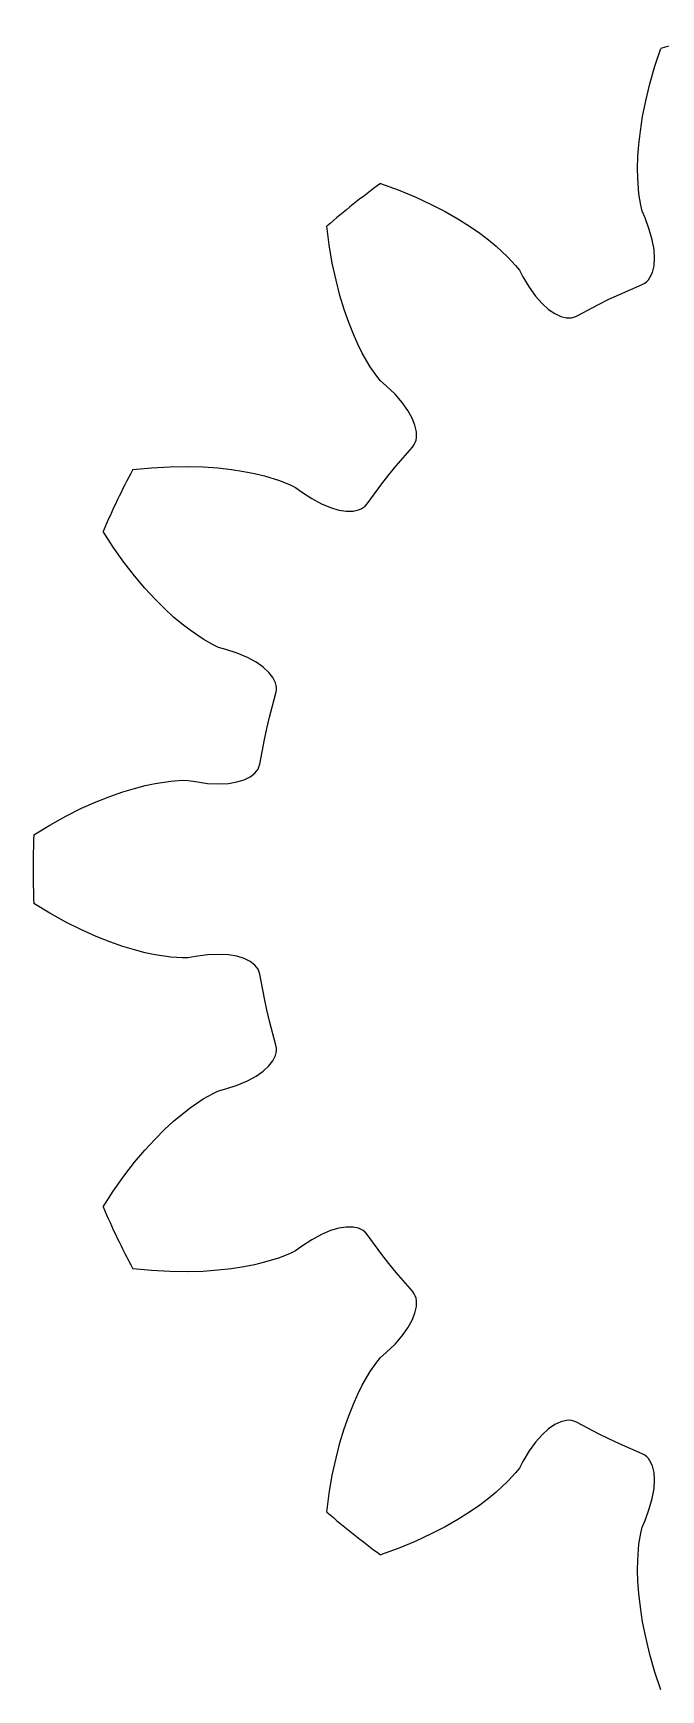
# Model space of a CAD drawing. Extents: x -8 to 8, y -7.9 to 7.9.
# Drawn here: x -8 to -2.09, y -7.72 to 7.86 of the extents above; entities that cross this region are included whole.
import ezdxf

# ---------------------------------------------------------------- set-up
doc = ezdxf.new("R2010")
doc.units = 0

msp = doc.modelspace()

# ---------------------------------------------------------------- linework, layer by layer
at = {"layer": 'layer0'}
for p, q in [((-2.149, 7.554), (-2.093, 7.721)), ((-2.197, 7.387), (-2.149, 7.554)), ((-2.236, 7.227), (-2.197, 7.387)), ((-2.265, 7.08), (-2.236, 7.227)), ((-2.286, 6.944), (-2.265, 7.08)), ((-2.301, 6.816), (-2.286, 6.944)), ((-2.309, 6.7), (-2.301, 6.816)), ((-2.312, 6.596), (-2.309, 6.7)), ((-2.311, 6.501), (-2.312, 6.596)), ((-4.732, 6.451), (-4.566, 6.39)), ((-2.3, 6.352), (-2.311, 6.501)), ((-4.566, 6.39), (-4.406, 6.324)), ((-4.406, 6.324), (-4.256, 6.254)), ((-4.256, 6.254), (-4.123, 6.186)), ((-2.283, 6.246), (-2.3, 6.352)), ((-2.269, 6.19), (-2.283, 6.246)), ((-4.123, 6.186), (-4.004, 6.117)), ((-4.004, 6.117), (-3.894, 6.049)), ((-2.242, 6.127), (-2.269, 6.19)), ((-2.202, 6.019), (-2.242, 6.127)), ((-5.214, 5.874), (-5.236, 6.048)), ((-3.894, 6.049), (-3.798, 5.983)), ((-3.798, 5.983), (-3.715, 5.92)), ((-2.174, 5.92), (-2.202, 6.019)), ((-5.185, 5.702), (-5.214, 5.874)), ((-3.715, 5.92), (-3.642, 5.86)), ((-3.642, 5.86), (-3.532, 5.758)), ((-2.158, 5.828), (-2.174, 5.92)), ((-2.153, 5.747), (-2.158, 5.828)), ((-5.15, 5.541), (-5.185, 5.702)), ((-3.532, 5.758), (-3.46, 5.679)), ((-3.46, 5.679), (-3.425, 5.634)), ((-3.425, 5.634), (-3.392, 5.573)), ((-2.196, 5.565), (-2.173, 5.614)), ((-2.173, 5.614), (-2.158, 5.675)), ((-2.158, 5.675), (-2.153, 5.747)), ((-5.113, 5.396), (-5.15, 5.541)), ((-3.392, 5.573), (-3.333, 5.474)), ((-3.333, 5.474), (-3.273, 5.391)), ((-2.483, 5.407), (-2.269, 5.501)), ((-2.269, 5.501), (-2.244, 5.514)), ((-2.244, 5.514), (-2.227, 5.528)), ((-2.227, 5.528), (-2.21, 5.545)), ((-2.21, 5.545), (-2.196, 5.565)), ((-5.073, 5.264), (-5.113, 5.396)), ((-3.273, 5.391), (-3.211, 5.321)), ((-3.211, 5.321), (-3.151, 5.266)), ((-2.886, 5.203), (-2.679, 5.313)), ((-2.679, 5.313), (-2.582, 5.361)), ((-2.582, 5.361), (-2.483, 5.407)), ((-5.03, 5.143), (-5.073, 5.264)), ((-3.151, 5.266), (-3.091, 5.226)), ((-3.091, 5.226), (-3.035, 5.199)), ((-3.035, 5.199), (-2.982, 5.187)), ((-2.982, 5.187), (-2.957, 5.185)), ((-2.957, 5.185), (-2.933, 5.187)), ((-2.933, 5.187), (-2.911, 5.192)), ((-2.911, 5.192), (-2.886, 5.203)), ((-4.987, 5.034), (-5.03, 5.143)), ((-4.945, 4.939), (-4.987, 5.034)), ((-4.903, 4.855), (-4.945, 4.939)), ((-4.828, 4.725), (-4.903, 4.855)), ((-4.767, 4.637), (-4.828, 4.725)), ((-4.731, 4.593), (-4.767, 4.637)), ((-4.678, 4.547), (-4.731, 4.593)), ((-4.595, 4.468), (-4.678, 4.547)), ((-4.527, 4.39), (-4.595, 4.468)), ((-4.473, 4.315), (-4.527, 4.39)), ((-4.433, 4.243), (-4.473, 4.315)), ((-4.407, 4.177), (-4.433, 4.243)), ((-4.394, 4.115), (-4.407, 4.177)), ((-4.397, 4.037), (-4.393, 4.061)), ((-4.393, 4.061), (-4.394, 4.115)), ((-4.583, 3.794), (-4.431, 3.971)), ((-4.431, 3.971), (-4.414, 3.994)), ((-4.414, 3.994), (-4.404, 4.014)), ((-4.404, 4.014), (-4.397, 4.037)), ((-7.062, 3.759), (-6.887, 3.776)), ((-6.887, 3.776), (-6.713, 3.786)), ((-6.713, 3.786), (-6.549, 3.788)), ((-6.549, 3.788), (-6.399, 3.784)), ((-6.399, 3.784), (-6.261, 3.774)), ((-6.261, 3.774), (-6.133, 3.76)), ((-6.133, 3.76), (-6.018, 3.742)), ((-6.018, 3.742), (-5.916, 3.722)), ((-4.652, 3.71), (-4.583, 3.794)), ((-5.916, 3.722), (-5.824, 3.699)), ((-5.824, 3.699), (-5.681, 3.656)), ((-5.681, 3.656), (-5.582, 3.616)), ((-5.582, 3.616), (-5.53, 3.59)), ((-5.53, 3.59), (-5.474, 3.549)), ((-4.858, 3.436), (-4.719, 3.624)), ((-4.719, 3.624), (-4.652, 3.71)), ((-5.474, 3.549), (-5.378, 3.486)), ((-5.378, 3.486), (-5.287, 3.437)), ((-5.287, 3.437), (-5.202, 3.401)), ((-4.876, 3.415), (-4.858, 3.436)), ((-5.202, 3.401), (-5.124, 3.378)), ((-5.124, 3.378), (-5.053, 3.367)), ((-5.053, 3.367), (-4.99, 3.368)), ((-4.99, 3.368), (-4.937, 3.379)), ((-4.937, 3.379), (-4.914, 3.389)), ((-4.914, 3.389), (-4.893, 3.401)), ((-4.893, 3.401), (-4.876, 3.415)), ((-7.246, 3.03), (-7.342, 3.177)), ((-7.145, 2.888), (-7.246, 3.03)), ((-7.045, 2.758), (-7.145, 2.888)), ((-6.948, 2.644), (-7.045, 2.758)), ((-6.855, 2.542), (-6.948, 2.644)), ((-6.763, 2.451), (-6.855, 2.542)), ((-6.678, 2.372), (-6.763, 2.451)), ((-6.598, 2.305), (-6.678, 2.372)), ((-6.523, 2.247), (-6.598, 2.305)), ((-6.4, 2.162), (-6.523, 2.247)), ((-6.307, 2.11), (-6.4, 2.162)), ((-6.255, 2.085), (-6.307, 2.11)), ((-6.188, 2.067), (-6.255, 2.085)), ((-6.079, 2.031), (-6.188, 2.067)), ((-5.984, 1.991), (-6.079, 2.031)), ((-5.902, 1.947), (-5.984, 1.991)), ((-5.835, 1.9), (-5.902, 1.947)), ((-5.783, 1.851), (-5.835, 1.9)), ((-5.744, 1.802), (-5.783, 1.851)), ((-5.72, 1.753), (-5.744, 1.802)), ((-5.713, 1.729), (-5.72, 1.753)), ((-5.71, 1.706), (-5.713, 1.729)), ((-5.776, 1.43), (-5.715, 1.656)), ((-5.715, 1.656), (-5.71, 1.683)), ((-5.71, 1.683), (-5.71, 1.706)), ((-5.801, 1.324), (-5.776, 1.43)), ((-5.824, 1.218), (-5.801, 1.324)), ((-5.867, 0.988), (-5.824, 1.218)), ((-5.898, 0.921), (-5.884, 0.941)), ((-5.884, 0.941), (-5.875, 0.961)), ((-5.875, 0.961), (-5.867, 0.988)), ((-7.046, 0.76), (-6.945, 0.786)), ((-6.945, 0.786), (-6.852, 0.806)), ((-6.852, 0.806), (-6.704, 0.829)), ((-6.704, 0.829), (-6.598, 0.836)), ((-6.598, 0.836), (-6.54, 0.835)), ((-6.54, 0.835), (-6.472, 0.823)), ((-6.472, 0.823), (-6.358, 0.807)), ((-6.358, 0.807), (-6.255, 0.802)), ((-6.255, 0.802), (-6.163, 0.807)), ((-6.163, 0.807), (-6.082, 0.82)), ((-6.082, 0.82), (-6.013, 0.841)), ((-6.013, 0.841), (-5.957, 0.869)), ((-5.957, 0.869), (-5.914, 0.903)), ((-5.914, 0.903), (-5.898, 0.921)), ((-7.544, 0.572), (-7.407, 0.633)), ((-7.407, 0.633), (-7.279, 0.684)), ((-7.279, 0.684), (-7.157, 0.727)), ((-7.157, 0.727), (-7.046, 0.76)), ((-7.843, 0.414), (-7.691, 0.498)), ((-7.691, 0.498), (-7.544, 0.572)), ((-7.993, 0.323), (-7.843, 0.414)), ((-7.843, -0.414), (-7.993, -0.323)), ((-7.691, -0.498), (-7.843, -0.414)), ((-7.544, -0.572), (-7.691, -0.498)), ((-7.407, -0.633), (-7.544, -0.572)), ((-7.279, -0.684), (-7.407, -0.633)), ((-7.157, -0.727), (-7.279, -0.684)), ((-7.046, -0.76), (-7.157, -0.727)), ((-6.945, -0.786), (-7.046, -0.76)), ((-6.852, -0.806), (-6.945, -0.786)), ((-6.704, -0.829), (-6.852, -0.806)), ((-6.598, -0.836), (-6.704, -0.829)), ((-6.54, -0.835), (-6.598, -0.836)), ((-6.472, -0.823), (-6.54, -0.835)), ((-6.358, -0.807), (-6.472, -0.823)), ((-6.255, -0.802), (-6.358, -0.807)), ((-6.163, -0.807), (-6.255, -0.802)), ((-6.082, -0.82), (-6.163, -0.807)), ((-6.013, -0.841), (-6.082, -0.82)), ((-5.957, -0.869), (-6.013, -0.841)), ((-5.914, -0.903), (-5.957, -0.869)), ((-5.898, -0.921), (-5.914, -0.903)), ((-5.884, -0.941), (-5.898, -0.921)), ((-5.875, -0.961), (-5.884, -0.941)), ((-5.867, -0.988), (-5.875, -0.961)), ((-5.824, -1.218), (-5.867, -0.988)), ((-5.801, -1.324), (-5.824, -1.218)), ((-5.776, -1.43), (-5.801, -1.324)), ((-5.715, -1.656), (-5.776, -1.43)), ((-5.71, -1.683), (-5.715, -1.656)), ((-5.713, -1.729), (-5.71, -1.706)), ((-5.71, -1.706), (-5.71, -1.683)), ((-5.835, -1.9), (-5.783, -1.851)), ((-5.783, -1.851), (-5.744, -1.802)), ((-5.744, -1.802), (-5.72, -1.753)), ((-5.72, -1.753), (-5.713, -1.729)), ((-6.079, -2.031), (-5.984, -1.991)), ((-5.984, -1.991), (-5.902, -1.947)), ((-5.902, -1.947), (-5.835, -1.9)), ((-6.523, -2.247), (-6.4, -2.162)), ((-6.4, -2.162), (-6.307, -2.11)), ((-6.307, -2.11), (-6.255, -2.085)), ((-6.255, -2.085), (-6.188, -2.067)), ((-6.188, -2.067), (-6.079, -2.031)), ((-6.678, -2.372), (-6.598, -2.305)), ((-6.598, -2.305), (-6.523, -2.247)), ((-6.855, -2.542), (-6.763, -2.451)), ((-6.763, -2.451), (-6.678, -2.372)), ((-7.045, -2.758), (-6.948, -2.644)), ((-6.948, -2.644), (-6.855, -2.542)), ((-7.145, -2.888), (-7.045, -2.758)), ((-7.246, -3.03), (-7.145, -2.888)), ((-7.342, -3.177), (-7.246, -3.03)), ((-5.202, -3.401), (-5.287, -3.437)), ((-5.124, -3.378), (-5.202, -3.401)), ((-5.053, -3.367), (-5.124, -3.378)), ((-4.99, -3.368), (-5.053, -3.367)), ((-4.937, -3.379), (-4.99, -3.368)), ((-4.914, -3.389), (-4.937, -3.379)), ((-4.893, -3.401), (-4.914, -3.389)), ((-4.876, -3.415), (-4.893, -3.401)), ((-4.858, -3.436), (-4.876, -3.415)), ((-5.474, -3.549), (-5.53, -3.59)), ((-5.378, -3.486), (-5.474, -3.549)), ((-5.287, -3.437), (-5.378, -3.486)), ((-4.719, -3.624), (-4.858, -3.436)), ((-5.916, -3.722), (-6.018, -3.742)), ((-5.824, -3.699), (-5.916, -3.722)), ((-5.681, -3.656), (-5.824, -3.699)), ((-5.582, -3.616), (-5.681, -3.656)), ((-5.53, -3.59), (-5.582, -3.616)), ((-4.652, -3.71), (-4.719, -3.624)), ((-4.583, -3.794), (-4.652, -3.71)), ((-6.887, -3.776), (-7.062, -3.759)), ((-6.713, -3.786), (-6.887, -3.776)), ((-6.549, -3.788), (-6.713, -3.786)), ((-6.399, -3.784), (-6.549, -3.788)), ((-6.261, -3.774), (-6.399, -3.784)), ((-6.133, -3.76), (-6.261, -3.774)), ((-6.018, -3.742), (-6.133, -3.76)), ((-4.431, -3.971), (-4.583, -3.794)), ((-4.414, -3.994), (-4.431, -3.971)), ((-4.404, -4.014), (-4.414, -3.994)), ((-4.397, -4.037), (-4.404, -4.014)), ((-4.393, -4.061), (-4.397, -4.037)), ((-4.433, -4.243), (-4.407, -4.177)), ((-4.407, -4.177), (-4.394, -4.115)), ((-4.394, -4.115), (-4.393, -4.061)), ((-4.527, -4.39), (-4.473, -4.315)), ((-4.473, -4.315), (-4.433, -4.243)), ((-4.678, -4.547), (-4.595, -4.468)), ((-4.595, -4.468), (-4.527, -4.39)), ((-4.828, -4.725), (-4.767, -4.637)), ((-4.767, -4.637), (-4.731, -4.593)), ((-4.731, -4.593), (-4.678, -4.547)), ((-4.903, -4.855), (-4.828, -4.725)), ((-4.987, -5.034), (-4.945, -4.939)), ((-4.945, -4.939), (-4.903, -4.855)), ((-5.073, -5.264), (-5.03, -5.143)), ((-5.03, -5.143), (-4.987, -5.034)), ((-5.113, -5.396), (-5.073, -5.264)), ((-3.151, -5.266), (-3.211, -5.321)), ((-3.091, -5.226), (-3.151, -5.266)), ((-3.035, -5.199), (-3.091, -5.226)), ((-2.982, -5.187), (-3.035, -5.199)), ((-2.957, -5.185), (-2.982, -5.187)), ((-2.933, -5.187), (-2.957, -5.185)), ((-2.911, -5.192), (-2.933, -5.187)), ((-2.886, -5.203), (-2.911, -5.192)), ((-2.679, -5.313), (-2.886, -5.203)), ((-5.15, -5.541), (-5.113, -5.396)), ((-3.273, -5.391), (-3.333, -5.474)), ((-3.211, -5.321), (-3.273, -5.391)), ((-2.582, -5.361), (-2.679, -5.313)), ((-2.483, -5.407), (-2.582, -5.361)), ((-2.269, -5.501), (-2.483, -5.407)), ((-5.185, -5.702), (-5.15, -5.541)), ((-3.392, -5.573), (-3.425, -5.634)), ((-3.333, -5.474), (-3.392, -5.573)), ((-2.244, -5.514), (-2.269, -5.501)), ((-2.227, -5.528), (-2.244, -5.514)), ((-2.21, -5.545), (-2.227, -5.528)), ((-2.196, -5.565), (-2.21, -5.545)), ((-2.173, -5.614), (-2.196, -5.565)), ((-5.214, -5.874), (-5.185, -5.702)), ((-3.532, -5.758), (-3.642, -5.86)), ((-3.46, -5.679), (-3.532, -5.758)), ((-3.425, -5.634), (-3.46, -5.679)), ((-2.158, -5.675), (-2.173, -5.614)), ((-2.153, -5.747), (-2.158, -5.675)), ((-2.158, -5.828), (-2.153, -5.747)), ((-5.236, -6.048), (-5.214, -5.874)), ((-3.715, -5.92), (-3.798, -5.983)), ((-3.642, -5.86), (-3.715, -5.92)), ((-2.202, -6.019), (-2.174, -5.92)), ((-2.174, -5.92), (-2.158, -5.828)), ((-3.894, -6.049), (-4.004, -6.117)), ((-3.798, -5.983), (-3.894, -6.049)), ((-2.242, -6.127), (-2.202, -6.019)), ((-4.123, -6.186), (-4.256, -6.254)), ((-4.004, -6.117), (-4.123, -6.186)), ((-2.283, -6.246), (-2.269, -6.19)), ((-2.269, -6.19), (-2.242, -6.127)), ((-4.566, -6.39), (-4.732, -6.451)), ((-4.406, -6.324), (-4.566, -6.39)), ((-4.256, -6.254), (-4.406, -6.324)), ((-2.311, -6.501), (-2.3, -6.352)), ((-2.3, -6.352), (-2.283, -6.246)), ((-2.312, -6.596), (-2.311, -6.501)), ((-2.309, -6.7), (-2.312, -6.596)), ((-2.301, -6.816), (-2.309, -6.7)), ((-2.286, -6.944), (-2.301, -6.816)), ((-2.265, -7.08), (-2.286, -6.944)), ((-2.236, -7.227), (-2.265, -7.08)), ((-2.197, -7.387), (-2.236, -7.227)), ((-2.149, -7.554), (-2.197, -7.387)), ((-2.093, -7.721), (-2.149, -7.554))]:
    msp.add_line(p, q, dxfattribs=at)
for start, end in [(100.5451, 105.1692), (126.2593, 130.8835), (151.9736, 156.5978), (177.6879, 182.3121), (203.4022, 208.0264), (229.1165, 233.7407)]:
    msp.add_arc((0, 0), 8, start, end, dxfattribs=at)
at = {"layer": 'layer1'}
for p, q in [((-2.149, 7.554), (-2.093, 7.721)), ((-2.197, 7.387), (-2.149, 7.554)), ((-2.236, 7.227), (-2.197, 7.387)), ((-2.265, 7.08), (-2.236, 7.227)), ((-2.286, 6.944), (-2.265, 7.08)), ((-2.301, 6.816), (-2.286, 6.944)), ((-2.309, 6.7), (-2.301, 6.816)), ((-2.312, 6.596), (-2.309, 6.7)), ((-2.311, 6.501), (-2.312, 6.596)), ((-4.732, 6.451), (-4.566, 6.39)), ((-2.3, 6.352), (-2.311, 6.501)), ((-4.566, 6.39), (-4.406, 6.324)), ((-4.406, 6.324), (-4.256, 6.254)), ((-4.256, 6.254), (-4.123, 6.186)), ((-2.283, 6.246), (-2.3, 6.352)), ((-2.269, 6.19), (-2.283, 6.246)), ((-4.123, 6.186), (-4.004, 6.117)), ((-4.004, 6.117), (-3.894, 6.049)), ((-2.242, 6.127), (-2.269, 6.19)), ((-2.202, 6.019), (-2.242, 6.127)), ((-5.214, 5.874), (-5.236, 6.048)), ((-3.894, 6.049), (-3.798, 5.983)), ((-3.798, 5.983), (-3.715, 5.92)), ((-2.174, 5.92), (-2.202, 6.019)), ((-5.185, 5.702), (-5.214, 5.874)), ((-3.715, 5.92), (-3.642, 5.86)), ((-3.642, 5.86), (-3.532, 5.758)), ((-2.158, 5.828), (-2.174, 5.92)), ((-2.153, 5.747), (-2.158, 5.828)), ((-5.15, 5.541), (-5.185, 5.702)), ((-3.532, 5.758), (-3.46, 5.679)), ((-3.46, 5.679), (-3.425, 5.634)), ((-3.425, 5.634), (-3.392, 5.573)), ((-2.196, 5.565), (-2.173, 5.614)), ((-2.173, 5.614), (-2.158, 5.675)), ((-2.158, 5.675), (-2.153, 5.747)), ((-5.113, 5.396), (-5.15, 5.541)), ((-3.392, 5.573), (-3.333, 5.474)), ((-3.333, 5.474), (-3.273, 5.391)), ((-2.483, 5.407), (-2.269, 5.501)), ((-2.269, 5.501), (-2.244, 5.514)), ((-2.244, 5.514), (-2.227, 5.528)), ((-2.227, 5.528), (-2.21, 5.545)), ((-2.21, 5.545), (-2.196, 5.565)), ((-5.073, 5.264), (-5.113, 5.396)), ((-3.273, 5.391), (-3.211, 5.321)), ((-3.211, 5.321), (-3.151, 5.266)), ((-2.886, 5.203), (-2.679, 5.313)), ((-2.679, 5.313), (-2.582, 5.361)), ((-2.582, 5.361), (-2.483, 5.407)), ((-5.03, 5.143), (-5.073, 5.264)), ((-3.151, 5.266), (-3.091, 5.226)), ((-3.091, 5.226), (-3.035, 5.199)), ((-3.035, 5.199), (-2.982, 5.187)), ((-2.982, 5.187), (-2.957, 5.185)), ((-2.957, 5.185), (-2.933, 5.187)), ((-2.933, 5.187), (-2.911, 5.192)), ((-2.911, 5.192), (-2.886, 5.203)), ((-4.987, 5.034), (-5.03, 5.143)), ((-4.945, 4.939), (-4.987, 5.034)), ((-4.903, 4.855), (-4.945, 4.939)), ((-4.828, 4.725), (-4.903, 4.855)), ((-4.767, 4.637), (-4.828, 4.725)), ((-4.731, 4.593), (-4.767, 4.637)), ((-4.678, 4.547), (-4.731, 4.593)), ((-4.595, 4.468), (-4.678, 4.547)), ((-4.527, 4.39), (-4.595, 4.468)), ((-4.473, 4.315), (-4.527, 4.39)), ((-4.433, 4.243), (-4.473, 4.315)), ((-4.407, 4.177), (-4.433, 4.243)), ((-4.394, 4.115), (-4.407, 4.177)), ((-4.397, 4.037), (-4.393, 4.061)), ((-4.393, 4.061), (-4.394, 4.115)), ((-4.583, 3.794), (-4.431, 3.971)), ((-4.431, 3.971), (-4.414, 3.994)), ((-4.414, 3.994), (-4.404, 4.014)), ((-4.404, 4.014), (-4.397, 4.037)), ((-7.062, 3.759), (-6.887, 3.776)), ((-6.887, 3.776), (-6.713, 3.786)), ((-6.713, 3.786), (-6.549, 3.788)), ((-6.549, 3.788), (-6.399, 3.784)), ((-6.399, 3.784), (-6.261, 3.774)), ((-6.261, 3.774), (-6.133, 3.76)), ((-6.133, 3.76), (-6.018, 3.742)), ((-6.018, 3.742), (-5.916, 3.722)), ((-4.652, 3.71), (-4.583, 3.794)), ((-5.916, 3.722), (-5.824, 3.699)), ((-5.824, 3.699), (-5.681, 3.656)), ((-5.681, 3.656), (-5.582, 3.616)), ((-5.582, 3.616), (-5.53, 3.59)), ((-5.53, 3.59), (-5.474, 3.549)), ((-4.858, 3.436), (-4.719, 3.624)), ((-4.719, 3.624), (-4.652, 3.71)), ((-5.474, 3.549), (-5.378, 3.486)), ((-5.378, 3.486), (-5.287, 3.437)), ((-5.287, 3.437), (-5.202, 3.401)), ((-4.876, 3.415), (-4.858, 3.436)), ((-5.202, 3.401), (-5.124, 3.378)), ((-5.124, 3.378), (-5.053, 3.367)), ((-5.053, 3.367), (-4.99, 3.368)), ((-4.99, 3.368), (-4.937, 3.379)), ((-4.937, 3.379), (-4.914, 3.389)), ((-4.914, 3.389), (-4.893, 3.401)), ((-4.893, 3.401), (-4.876, 3.415)), ((-7.246, 3.03), (-7.342, 3.177)), ((-7.145, 2.888), (-7.246, 3.03)), ((-7.045, 2.758), (-7.145, 2.888)), ((-6.948, 2.644), (-7.045, 2.758)), ((-6.855, 2.542), (-6.948, 2.644)), ((-6.763, 2.451), (-6.855, 2.542)), ((-6.678, 2.372), (-6.763, 2.451)), ((-6.598, 2.305), (-6.678, 2.372)), ((-6.523, 2.247), (-6.598, 2.305)), ((-6.4, 2.162), (-6.523, 2.247)), ((-6.307, 2.11), (-6.4, 2.162)), ((-6.255, 2.085), (-6.307, 2.11)), ((-6.188, 2.067), (-6.255, 2.085)), ((-6.079, 2.031), (-6.188, 2.067)), ((-5.984, 1.991), (-6.079, 2.031)), ((-5.902, 1.947), (-5.984, 1.991)), ((-5.835, 1.9), (-5.902, 1.947)), ((-5.783, 1.851), (-5.835, 1.9)), ((-5.744, 1.802), (-5.783, 1.851)), ((-5.72, 1.753), (-5.744, 1.802)), ((-5.713, 1.729), (-5.72, 1.753)), ((-5.71, 1.706), (-5.713, 1.729)), ((-5.776, 1.43), (-5.715, 1.656)), ((-5.715, 1.656), (-5.71, 1.683)), ((-5.71, 1.683), (-5.71, 1.706)), ((-5.801, 1.324), (-5.776, 1.43)), ((-5.824, 1.218), (-5.801, 1.324)), ((-5.867, 0.988), (-5.824, 1.218)), ((-5.898, 0.921), (-5.884, 0.941)), ((-5.884, 0.941), (-5.875, 0.961)), ((-5.875, 0.961), (-5.867, 0.988)), ((-7.046, 0.76), (-6.945, 0.786)), ((-6.945, 0.786), (-6.852, 0.806)), ((-6.852, 0.806), (-6.704, 0.829)), ((-6.704, 0.829), (-6.598, 0.836)), ((-6.598, 0.836), (-6.54, 0.835)), ((-6.54, 0.835), (-6.472, 0.823)), ((-6.472, 0.823), (-6.358, 0.807)), ((-6.358, 0.807), (-6.255, 0.802)), ((-6.255, 0.802), (-6.163, 0.807)), ((-6.163, 0.807), (-6.082, 0.82)), ((-6.082, 0.82), (-6.013, 0.841)), ((-6.013, 0.841), (-5.957, 0.869)), ((-5.957, 0.869), (-5.914, 0.903)), ((-5.914, 0.903), (-5.898, 0.921)), ((-7.544, 0.572), (-7.407, 0.633)), ((-7.407, 0.633), (-7.279, 0.684)), ((-7.279, 0.684), (-7.157, 0.727)), ((-7.157, 0.727), (-7.046, 0.76)), ((-7.843, 0.414), (-7.691, 0.498)), ((-7.691, 0.498), (-7.544, 0.572)), ((-7.993, 0.323), (-7.843, 0.414)), ((-7.843, -0.414), (-7.993, -0.323)), ((-7.691, -0.498), (-7.843, -0.414)), ((-7.544, -0.572), (-7.691, -0.498)), ((-7.407, -0.633), (-7.544, -0.572)), ((-7.279, -0.684), (-7.407, -0.633)), ((-7.157, -0.727), (-7.279, -0.684)), ((-7.046, -0.76), (-7.157, -0.727)), ((-6.945, -0.786), (-7.046, -0.76)), ((-6.852, -0.806), (-6.945, -0.786)), ((-6.704, -0.829), (-6.852, -0.806)), ((-6.598, -0.836), (-6.704, -0.829)), ((-6.54, -0.835), (-6.598, -0.836)), ((-6.472, -0.823), (-6.54, -0.835)), ((-6.358, -0.807), (-6.472, -0.823)), ((-6.255, -0.802), (-6.358, -0.807)), ((-6.163, -0.807), (-6.255, -0.802)), ((-6.082, -0.82), (-6.163, -0.807)), ((-6.013, -0.841), (-6.082, -0.82)), ((-5.957, -0.869), (-6.013, -0.841)), ((-5.914, -0.903), (-5.957, -0.869)), ((-5.898, -0.921), (-5.914, -0.903)), ((-5.884, -0.941), (-5.898, -0.921)), ((-5.875, -0.961), (-5.884, -0.941)), ((-5.867, -0.988), (-5.875, -0.961)), ((-5.824, -1.218), (-5.867, -0.988)), ((-5.801, -1.324), (-5.824, -1.218)), ((-5.776, -1.43), (-5.801, -1.324)), ((-5.715, -1.656), (-5.776, -1.43)), ((-5.71, -1.683), (-5.715, -1.656)), ((-5.713, -1.729), (-5.71, -1.706)), ((-5.71, -1.706), (-5.71, -1.683)), ((-5.835, -1.9), (-5.783, -1.851)), ((-5.783, -1.851), (-5.744, -1.802)), ((-5.744, -1.802), (-5.72, -1.753)), ((-5.72, -1.753), (-5.713, -1.729)), ((-6.079, -2.031), (-5.984, -1.991)), ((-5.984, -1.991), (-5.902, -1.947)), ((-5.902, -1.947), (-5.835, -1.9)), ((-6.523, -2.247), (-6.4, -2.162)), ((-6.4, -2.162), (-6.307, -2.11)), ((-6.307, -2.11), (-6.255, -2.085)), ((-6.255, -2.085), (-6.188, -2.067)), ((-6.188, -2.067), (-6.079, -2.031)), ((-6.678, -2.372), (-6.598, -2.305)), ((-6.598, -2.305), (-6.523, -2.247)), ((-6.855, -2.542), (-6.763, -2.451)), ((-6.763, -2.451), (-6.678, -2.372)), ((-7.045, -2.758), (-6.948, -2.644)), ((-6.948, -2.644), (-6.855, -2.542)), ((-7.145, -2.888), (-7.045, -2.758)), ((-7.246, -3.03), (-7.145, -2.888)), ((-7.342, -3.177), (-7.246, -3.03)), ((-5.202, -3.401), (-5.287, -3.437)), ((-5.124, -3.378), (-5.202, -3.401)), ((-5.053, -3.367), (-5.124, -3.378)), ((-4.99, -3.368), (-5.053, -3.367)), ((-4.937, -3.379), (-4.99, -3.368)), ((-4.914, -3.389), (-4.937, -3.379)), ((-4.893, -3.401), (-4.914, -3.389)), ((-4.876, -3.415), (-4.893, -3.401)), ((-4.858, -3.436), (-4.876, -3.415)), ((-5.474, -3.549), (-5.53, -3.59)), ((-5.378, -3.486), (-5.474, -3.549)), ((-5.287, -3.437), (-5.378, -3.486)), ((-4.719, -3.624), (-4.858, -3.436)), ((-5.916, -3.722), (-6.018, -3.742)), ((-5.824, -3.699), (-5.916, -3.722)), ((-5.681, -3.656), (-5.824, -3.699)), ((-5.582, -3.616), (-5.681, -3.656)), ((-5.53, -3.59), (-5.582, -3.616)), ((-4.652, -3.71), (-4.719, -3.624)), ((-4.583, -3.794), (-4.652, -3.71)), ((-6.887, -3.776), (-7.062, -3.759)), ((-6.713, -3.786), (-6.887, -3.776)), ((-6.549, -3.788), (-6.713, -3.786)), ((-6.399, -3.784), (-6.549, -3.788)), ((-6.261, -3.774), (-6.399, -3.784)), ((-6.133, -3.76), (-6.261, -3.774)), ((-6.018, -3.742), (-6.133, -3.76)), ((-4.431, -3.971), (-4.583, -3.794)), ((-4.414, -3.994), (-4.431, -3.971)), ((-4.404, -4.014), (-4.414, -3.994)), ((-4.397, -4.037), (-4.404, -4.014)), ((-4.393, -4.061), (-4.397, -4.037)), ((-4.433, -4.243), (-4.407, -4.177)), ((-4.407, -4.177), (-4.394, -4.115)), ((-4.394, -4.115), (-4.393, -4.061)), ((-4.527, -4.39), (-4.473, -4.315)), ((-4.473, -4.315), (-4.433, -4.243)), ((-4.678, -4.547), (-4.595, -4.468)), ((-4.595, -4.468), (-4.527, -4.39)), ((-4.828, -4.725), (-4.767, -4.637)), ((-4.767, -4.637), (-4.731, -4.593)), ((-4.731, -4.593), (-4.678, -4.547)), ((-4.903, -4.855), (-4.828, -4.725)), ((-4.987, -5.034), (-4.945, -4.939)), ((-4.945, -4.939), (-4.903, -4.855)), ((-5.073, -5.264), (-5.03, -5.143)), ((-5.03, -5.143), (-4.987, -5.034)), ((-5.113, -5.396), (-5.073, -5.264)), ((-3.151, -5.266), (-3.211, -5.321)), ((-3.091, -5.226), (-3.151, -5.266)), ((-3.035, -5.199), (-3.091, -5.226)), ((-2.982, -5.187), (-3.035, -5.199)), ((-2.957, -5.185), (-2.982, -5.187)), ((-2.933, -5.187), (-2.957, -5.185)), ((-2.911, -5.192), (-2.933, -5.187)), ((-2.886, -5.203), (-2.911, -5.192)), ((-2.679, -5.313), (-2.886, -5.203)), ((-5.15, -5.541), (-5.113, -5.396)), ((-3.273, -5.391), (-3.333, -5.474)), ((-3.211, -5.321), (-3.273, -5.391)), ((-2.582, -5.361), (-2.679, -5.313)), ((-2.483, -5.407), (-2.582, -5.361)), ((-2.269, -5.501), (-2.483, -5.407)), ((-5.185, -5.702), (-5.15, -5.541)), ((-3.392, -5.573), (-3.425, -5.634)), ((-3.333, -5.474), (-3.392, -5.573)), ((-2.244, -5.514), (-2.269, -5.501)), ((-2.227, -5.528), (-2.244, -5.514)), ((-2.21, -5.545), (-2.227, -5.528)), ((-2.196, -5.565), (-2.21, -5.545)), ((-2.173, -5.614), (-2.196, -5.565)), ((-5.214, -5.874), (-5.185, -5.702)), ((-3.532, -5.758), (-3.642, -5.86)), ((-3.46, -5.679), (-3.532, -5.758)), ((-3.425, -5.634), (-3.46, -5.679)), ((-2.158, -5.675), (-2.173, -5.614)), ((-2.153, -5.747), (-2.158, -5.675)), ((-2.158, -5.828), (-2.153, -5.747)), ((-5.236, -6.048), (-5.214, -5.874)), ((-3.715, -5.92), (-3.798, -5.983)), ((-3.642, -5.86), (-3.715, -5.92)), ((-2.202, -6.019), (-2.174, -5.92)), ((-2.174, -5.92), (-2.158, -5.828)), ((-3.894, -6.049), (-4.004, -6.117)), ((-3.798, -5.983), (-3.894, -6.049)), ((-2.242, -6.127), (-2.202, -6.019)), ((-4.123, -6.186), (-4.256, -6.254)), ((-4.004, -6.117), (-4.123, -6.186)), ((-2.283, -6.246), (-2.269, -6.19)), ((-2.269, -6.19), (-2.242, -6.127)), ((-4.566, -6.39), (-4.732, -6.451)), ((-4.406, -6.324), (-4.566, -6.39)), ((-4.256, -6.254), (-4.406, -6.324)), ((-2.311, -6.501), (-2.3, -6.352)), ((-2.3, -6.352), (-2.283, -6.246)), ((-2.312, -6.596), (-2.311, -6.501)), ((-2.309, -6.7), (-2.312, -6.596)), ((-2.301, -6.816), (-2.309, -6.7)), ((-2.286, -6.944), (-2.301, -6.816)), ((-2.265, -7.08), (-2.286, -6.944)), ((-2.236, -7.227), (-2.265, -7.08)), ((-2.197, -7.387), (-2.236, -7.227)), ((-2.149, -7.554), (-2.197, -7.387)), ((-2.093, -7.721), (-2.149, -7.554))]:
    msp.add_line(p, q, dxfattribs=at)
for start, end in [(100.5451, 105.1692), (126.2593, 130.8835), (151.9736, 156.5978), (177.6879, 182.3121), (203.4022, 208.0264), (229.1165, 233.7407)]:
    msp.add_arc((0, 0), 8, start, end, dxfattribs=at)

doc.saveas('drawing.dxf')
